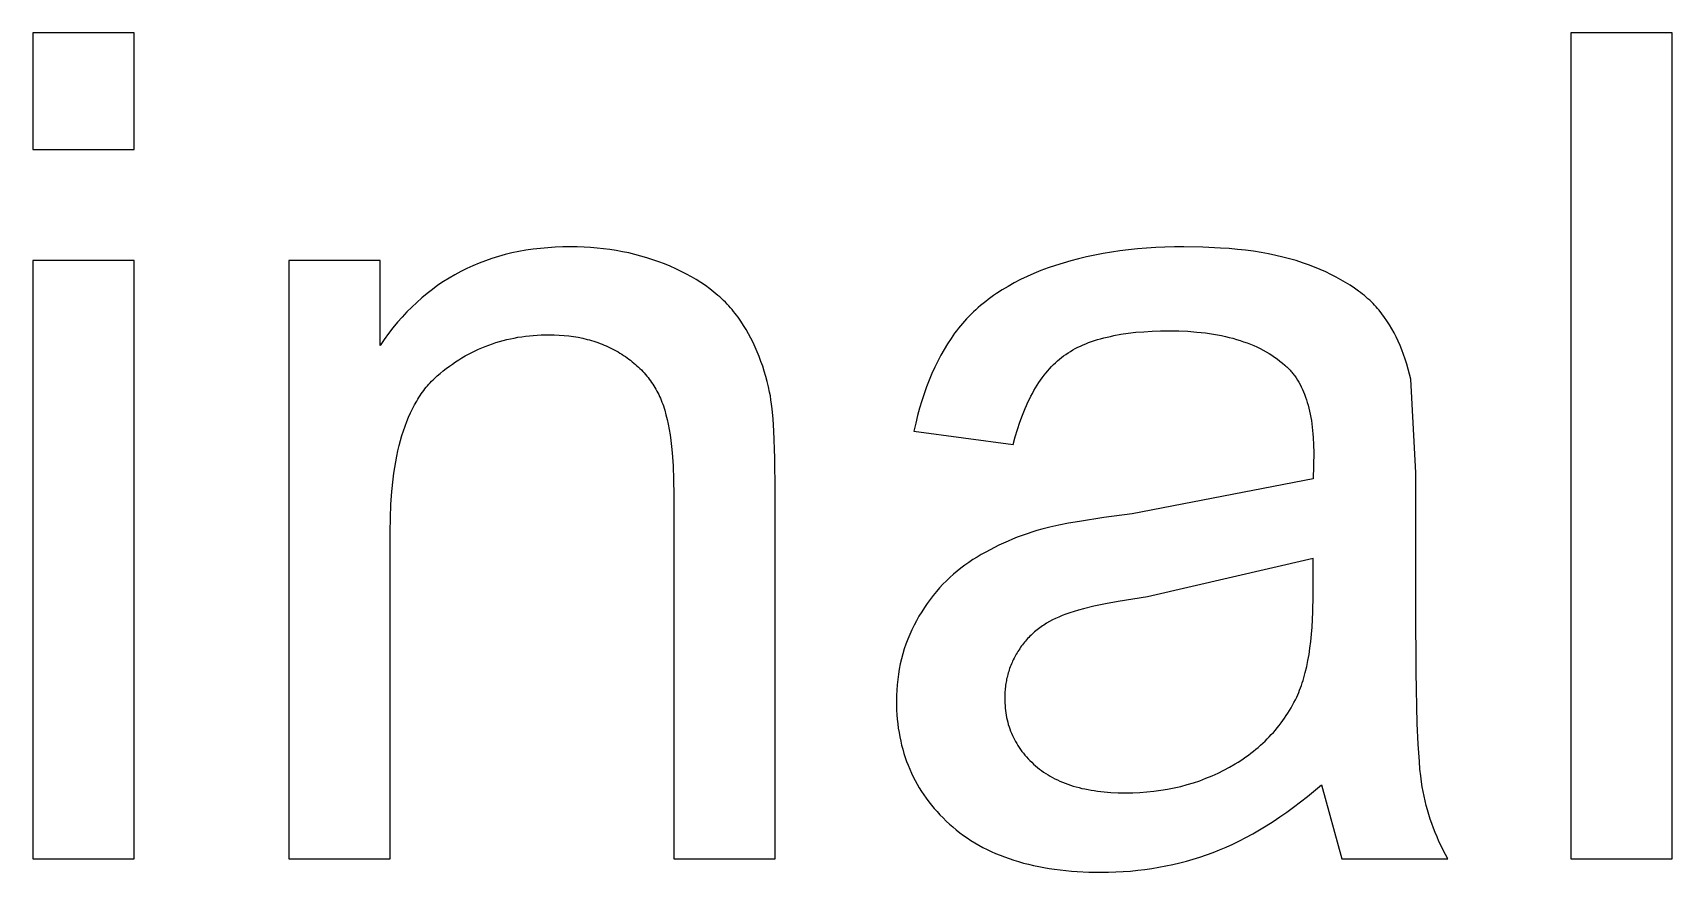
# Model space of a CAD drawing. Extents: x -87 to 75, y -128 to -16.
# Drawn here: x -66.64 to -50.78, y -126.13 to -118.01 of the extents above; entities that cross this region are included whole.
import ezdxf

# ---------------------------------------------------------------- set-up
doc = ezdxf.new("R2010")
doc.units = 0
doc.layers.add('MOSFET', color=7, linetype='CONTINUOUS')

msp = doc.modelspace()

# ---------------------------------------------------------------- linework, layer by layer
at = {"layer": 'MOSFET'}
for p, q in [((-65.654, -118.005), (-66.635, -118.005)), ((-66.635, -118.005), (-66.635, -119.134)), ((-65.654, -119.134), (-65.654, -118.005)), ((-50.777, -118.005), (-51.759, -118.005)), ((-51.759, -118.005), (-51.759, -126)), ((-50.777, -126), (-50.777, -118.005)), ((-66.635, -119.134), (-65.654, -119.134)), ((-62.194, -120.19), (-62.257, -120.212)), ((-62.131, -120.171), (-62.194, -120.19)), ((-62.066, -120.153), (-62.131, -120.171)), ((-62, -120.137), (-62.066, -120.153)), ((-61.933, -120.123), (-62, -120.137)), ((-61.865, -120.111), (-61.933, -120.123)), ((-61.796, -120.101), (-61.865, -120.111)), ((-61.725, -120.093), (-61.796, -120.101)), ((-61.654, -120.086), (-61.725, -120.093)), ((-61.581, -120.081), (-61.654, -120.086)), ((-61.508, -120.079), (-61.581, -120.081)), ((-61.433, -120.078), (-61.508, -120.079)), ((-61.368, -120.078), (-61.433, -120.078)), ((-61.303, -120.081), (-61.368, -120.078)), ((-61.24, -120.084), (-61.303, -120.081)), ((-61.176, -120.089), (-61.24, -120.084)), ((-61.114, -120.096), (-61.176, -120.089)), ((-61.052, -120.104), (-61.114, -120.096)), ((-60.991, -120.114), (-61.052, -120.104)), ((-60.93, -120.125), (-60.991, -120.114)), ((-60.871, -120.137), (-60.93, -120.125)), ((-60.811, -120.151), (-60.871, -120.137)), ((-60.753, -120.167), (-60.811, -120.151)), ((-60.695, -120.184), (-60.753, -120.167)), ((-60.638, -120.202), (-60.695, -120.184)), ((-60.581, -120.222), (-60.638, -120.202)), ((-56.519, -120.193), (-56.595, -120.213)), ((-56.442, -120.174), (-56.519, -120.193)), ((-56.363, -120.158), (-56.442, -120.174)), ((-56.283, -120.142), (-56.363, -120.158)), ((-56.202, -120.129), (-56.283, -120.142)), ((-56.119, -120.117), (-56.202, -120.129)), ((-56.035, -120.106), (-56.119, -120.117)), ((-55.949, -120.098), (-56.035, -120.106)), ((-55.862, -120.09), (-55.949, -120.098)), ((-55.773, -120.085), (-55.862, -120.09)), ((-55.684, -120.081), (-55.773, -120.085)), ((-55.592, -120.079), (-55.684, -120.081)), ((-55.5, -120.078), (-55.592, -120.079)), ((-55.319, -120.08), (-55.5, -120.078)), ((-55.146, -120.089), (-55.319, -120.08)), ((-55.063, -120.095), (-55.146, -120.089)), ((-54.983, -120.102), (-55.063, -120.095)), ((-54.904, -120.111), (-54.983, -120.102)), ((-54.828, -120.121), (-54.904, -120.111)), ((-54.753, -120.133), (-54.828, -120.121)), ((-54.681, -120.146), (-54.753, -120.133)), ((-54.611, -120.16), (-54.681, -120.146)), ((-54.544, -120.176), (-54.611, -120.16)), ((-54.478, -120.193), (-54.544, -120.176)), ((-54.415, -120.211), (-54.478, -120.193)), ((-65.654, -120.209), (-66.635, -120.209)), ((-66.635, -120.209), (-66.635, -126)), ((-65.654, -126), (-65.654, -120.209)), ((-63.276, -120.209), (-64.16, -120.209)), ((-64.16, -120.209), (-64.16, -126)), ((-63.276, -121.032), (-63.276, -120.209)), ((-62.553, -120.347), (-62.609, -120.38)), ((-62.496, -120.316), (-62.553, -120.347)), ((-62.438, -120.287), (-62.496, -120.316)), ((-62.379, -120.26), (-62.438, -120.287)), ((-62.318, -120.235), (-62.379, -120.26)), ((-62.257, -120.212), (-62.318, -120.235)), ((-60.526, -120.243), (-60.581, -120.222)), ((-60.47, -120.266), (-60.526, -120.243)), ((-60.416, -120.29), (-60.47, -120.266)), ((-60.364, -120.315), (-60.416, -120.29)), ((-60.313, -120.341), (-60.364, -120.315)), ((-60.265, -120.367), (-60.313, -120.341)), ((-56.952, -120.336), (-57.017, -120.365)), ((-56.884, -120.308), (-56.952, -120.336)), ((-56.814, -120.282), (-56.884, -120.308)), ((-56.742, -120.257), (-56.814, -120.282)), ((-56.669, -120.234), (-56.742, -120.257)), ((-56.595, -120.213), (-56.669, -120.234)), ((-54.354, -120.231), (-54.415, -120.211)), ((-54.294, -120.252), (-54.354, -120.231)), ((-54.237, -120.274), (-54.294, -120.252)), ((-54.182, -120.297), (-54.237, -120.274)), ((-54.129, -120.321), (-54.182, -120.297)), ((-54.078, -120.345), (-54.129, -120.321)), ((-54.029, -120.37), (-54.078, -120.345)), ((-62.77, -120.489), (-62.822, -120.529)), ((-62.718, -120.45), (-62.77, -120.489)), ((-62.664, -120.414), (-62.718, -120.45)), ((-62.609, -120.38), (-62.664, -120.414)), ((-60.218, -120.395), (-60.265, -120.367)), ((-60.172, -120.423), (-60.218, -120.395)), ((-60.129, -120.453), (-60.172, -120.423)), ((-60.087, -120.483), (-60.129, -120.453)), ((-60.066, -120.499), (-60.087, -120.483)), ((-60.046, -120.515), (-60.066, -120.499)), ((-60.027, -120.531), (-60.046, -120.515)), ((-57.259, -120.495), (-57.314, -120.53)), ((-57.202, -120.46), (-57.259, -120.495)), ((-57.142, -120.427), (-57.202, -120.46)), ((-57.081, -120.395), (-57.142, -120.427)), ((-57.017, -120.365), (-57.081, -120.395)), ((-53.981, -120.396), (-54.029, -120.37)), ((-53.936, -120.422), (-53.981, -120.396)), ((-53.892, -120.449), (-53.936, -120.422)), ((-53.851, -120.477), (-53.892, -120.449)), ((-53.811, -120.505), (-53.851, -120.477)), ((-53.792, -120.52), (-53.811, -120.505)), ((-53.773, -120.535), (-53.792, -120.52)), ((-62.97, -120.66), (-63.017, -120.708)), ((-62.922, -120.615), (-62.97, -120.66)), ((-62.872, -120.571), (-62.922, -120.615)), ((-62.822, -120.529), (-62.872, -120.571)), ((-60.008, -120.547), (-60.027, -120.531)), ((-59.989, -120.563), (-60.008, -120.547)), ((-59.971, -120.58), (-59.989, -120.563)), ((-59.953, -120.597), (-59.971, -120.58)), ((-59.936, -120.614), (-59.953, -120.597)), ((-59.919, -120.631), (-59.936, -120.614)), ((-59.903, -120.649), (-59.919, -120.631)), ((-59.887, -120.667), (-59.903, -120.649)), ((-59.871, -120.685), (-59.887, -120.667)), ((-57.491, -120.666), (-57.514, -120.687)), ((-57.467, -120.646), (-57.491, -120.666)), ((-57.443, -120.626), (-57.467, -120.646)), ((-57.418, -120.606), (-57.443, -120.626)), ((-57.393, -120.587), (-57.418, -120.606)), ((-57.367, -120.567), (-57.393, -120.587)), ((-57.341, -120.549), (-57.367, -120.567)), ((-57.314, -120.53), (-57.341, -120.549)), ((-53.755, -120.55), (-53.773, -120.535)), ((-53.737, -120.565), (-53.755, -120.55)), ((-53.72, -120.58), (-53.737, -120.565)), ((-53.703, -120.595), (-53.72, -120.58)), ((-53.687, -120.611), (-53.703, -120.595)), ((-53.671, -120.626), (-53.687, -120.611)), ((-53.656, -120.642), (-53.671, -120.626)), ((-53.641, -120.658), (-53.656, -120.642)), ((-53.627, -120.675), (-53.641, -120.658)), ((-53.613, -120.691), (-53.627, -120.675)), ((-63.108, -120.808), (-63.151, -120.861)), ((-63.063, -120.757), (-63.108, -120.808)), ((-63.017, -120.708), (-63.063, -120.757)), ((-59.856, -120.703), (-59.871, -120.685)), ((-59.841, -120.722), (-59.856, -120.703)), ((-59.827, -120.74), (-59.841, -120.722)), ((-59.813, -120.759), (-59.827, -120.74)), ((-59.786, -120.798), (-59.813, -120.759)), ((-59.761, -120.838), (-59.786, -120.798)), ((-59.736, -120.878), (-59.761, -120.838)), ((-57.642, -120.819), (-57.662, -120.842)), ((-57.622, -120.796), (-57.642, -120.819)), ((-57.602, -120.774), (-57.622, -120.796)), ((-57.581, -120.752), (-57.602, -120.774)), ((-57.559, -120.73), (-57.581, -120.752)), ((-57.537, -120.708), (-57.559, -120.73)), ((-57.514, -120.687), (-57.537, -120.708)), ((-53.586, -120.725), (-53.613, -120.691)), ((-53.56, -120.76), (-53.586, -120.725)), ((-53.536, -120.795), (-53.56, -120.76)), ((-53.512, -120.832), (-53.536, -120.795)), ((-53.489, -120.87), (-53.512, -120.832)), ((-63.236, -120.973), (-63.276, -121.032)), ((-63.194, -120.916), (-63.236, -120.973)), ((-63.151, -120.861), (-63.194, -120.916)), ((-62.156, -121.005), (-62.121, -120.994)), ((-62.121, -120.994), (-62.086, -120.984)), ((-62.086, -120.984), (-62.051, -120.975)), ((-62.051, -120.975), (-62.015, -120.967)), ((-62.015, -120.967), (-61.979, -120.96)), ((-61.979, -120.96), (-61.943, -120.953)), ((-61.943, -120.953), (-61.906, -120.947)), ((-61.906, -120.947), (-61.869, -120.942)), ((-61.869, -120.942), (-61.832, -120.938)), ((-61.832, -120.938), (-61.794, -120.935)), ((-61.794, -120.935), (-61.756, -120.932)), ((-61.756, -120.932), (-61.718, -120.93)), ((-61.718, -120.93), (-61.679, -120.929)), ((-61.679, -120.929), (-61.64, -120.928)), ((-61.64, -120.928), (-61.591, -120.929)), ((-61.591, -120.929), (-61.543, -120.931)), ((-61.543, -120.931), (-61.496, -120.935)), ((-61.496, -120.935), (-61.45, -120.94)), ((-61.45, -120.94), (-61.405, -120.946)), ((-61.405, -120.946), (-61.36, -120.953)), ((-61.36, -120.953), (-61.316, -120.962)), ((-61.316, -120.962), (-61.273, -120.973)), ((-61.273, -120.973), (-61.251, -120.978)), ((-61.251, -120.978), (-61.23, -120.985)), ((-61.23, -120.985), (-61.209, -120.991)), ((-61.209, -120.991), (-61.189, -120.998)), ((-61.189, -120.998), (-61.168, -121.005)), ((-59.712, -120.919), (-59.736, -120.878)), ((-59.69, -120.961), (-59.712, -120.919)), ((-59.668, -121.005), (-59.69, -120.961)), ((-57.753, -120.964), (-57.788, -121.016)), ((-57.736, -120.939), (-57.753, -120.964)), ((-57.718, -120.914), (-57.736, -120.939)), ((-57.7, -120.89), (-57.718, -120.914)), ((-57.681, -120.866), (-57.7, -120.89)), ((-57.662, -120.842), (-57.681, -120.866)), ((-56.422, -121.005), (-56.394, -120.995)), ((-56.394, -120.995), (-56.365, -120.985)), ((-56.365, -120.985), (-56.336, -120.976)), ((-56.336, -120.976), (-56.306, -120.967)), ((-56.306, -120.967), (-56.275, -120.959)), ((-56.275, -120.959), (-56.243, -120.951)), ((-56.243, -120.951), (-56.211, -120.944)), ((-56.211, -120.944), (-56.178, -120.937)), ((-56.178, -120.937), (-56.11, -120.924)), ((-56.11, -120.924), (-56.039, -120.914)), ((-56.039, -120.914), (-55.965, -120.905)), ((-55.965, -120.905), (-55.888, -120.899)), ((-55.888, -120.899), (-55.809, -120.894)), ((-55.809, -120.894), (-55.727, -120.891)), ((-55.727, -120.891), (-55.641, -120.89)), ((-55.641, -120.89), (-55.55, -120.892)), ((-55.55, -120.892), (-55.462, -120.895)), ((-55.462, -120.895), (-55.376, -120.902)), ((-55.376, -120.902), (-55.293, -120.911)), ((-55.293, -120.911), (-55.253, -120.917)), ((-55.253, -120.917), (-55.214, -120.923)), ((-55.214, -120.923), (-55.175, -120.93)), ((-55.175, -120.93), (-55.137, -120.937)), ((-55.137, -120.937), (-55.099, -120.945)), ((-55.099, -120.945), (-55.062, -120.954)), ((-55.062, -120.954), (-55.026, -120.963)), ((-55.026, -120.963), (-54.991, -120.973)), ((-54.991, -120.973), (-54.957, -120.984)), ((-54.957, -120.984), (-54.923, -120.996)), ((-54.923, -120.996), (-54.89, -121.008)), ((-53.468, -120.909), (-53.489, -120.87)), ((-53.447, -120.949), (-53.468, -120.909)), ((-53.427, -120.99), (-53.447, -120.949)), ((-53.409, -121.033), (-53.427, -120.99)), ((-62.515, -121.171), (-62.484, -121.152)), ((-62.484, -121.152), (-62.453, -121.134)), ((-62.453, -121.134), (-62.421, -121.117)), ((-62.421, -121.117), (-62.389, -121.1)), ((-62.389, -121.1), (-62.357, -121.084)), ((-62.357, -121.084), (-62.324, -121.069)), ((-62.324, -121.069), (-62.291, -121.054)), ((-62.291, -121.054), (-62.258, -121.041)), ((-62.258, -121.041), (-62.224, -121.028)), ((-62.224, -121.028), (-62.19, -121.016)), ((-62.19, -121.016), (-62.156, -121.005)), ((-61.168, -121.005), (-61.148, -121.012)), ((-61.148, -121.012), (-61.128, -121.02)), ((-61.128, -121.02), (-61.108, -121.028)), ((-61.108, -121.028), (-61.088, -121.037)), ((-61.088, -121.037), (-61.069, -121.045)), ((-61.069, -121.045), (-61.049, -121.055)), ((-61.049, -121.055), (-61.03, -121.064)), ((-61.03, -121.064), (-61.011, -121.074)), ((-61.011, -121.074), (-60.993, -121.084)), ((-60.993, -121.084), (-60.974, -121.095)), ((-60.974, -121.095), (-60.956, -121.106)), ((-60.956, -121.106), (-60.938, -121.117)), ((-60.938, -121.117), (-60.92, -121.128)), ((-60.92, -121.128), (-60.903, -121.14)), ((-60.903, -121.14), (-60.886, -121.152)), ((-60.886, -121.152), (-60.869, -121.164)), ((-59.647, -121.049), (-59.668, -121.005)), ((-59.628, -121.093), (-59.647, -121.049)), ((-59.609, -121.139), (-59.628, -121.093)), ((-59.592, -121.186), (-59.609, -121.139)), ((-57.852, -121.126), (-57.882, -121.183)), ((-57.82, -121.07), (-57.852, -121.126)), ((-57.788, -121.016), (-57.82, -121.07)), ((-56.705, -121.165), (-56.684, -121.148)), ((-56.684, -121.148), (-56.664, -121.133)), ((-56.664, -121.133), (-56.643, -121.118)), ((-56.643, -121.118), (-56.621, -121.104)), ((-56.621, -121.104), (-56.599, -121.09)), ((-56.599, -121.09), (-56.576, -121.076)), ((-56.576, -121.076), (-56.552, -121.063)), ((-56.552, -121.063), (-56.527, -121.05)), ((-56.527, -121.05), (-56.502, -121.038)), ((-56.502, -121.038), (-56.476, -121.027)), ((-56.476, -121.027), (-56.45, -121.016)), ((-56.45, -121.016), (-56.422, -121.005)), ((-54.89, -121.008), (-54.857, -121.02)), ((-54.857, -121.02), (-54.825, -121.034)), ((-54.825, -121.034), (-54.794, -121.047)), ((-54.794, -121.047), (-54.764, -121.062)), ((-54.764, -121.062), (-54.734, -121.077)), ((-54.734, -121.077), (-54.706, -121.093)), ((-54.706, -121.093), (-54.677, -121.11)), ((-54.677, -121.11), (-54.65, -121.127)), ((-54.65, -121.127), (-54.623, -121.145)), ((-54.623, -121.145), (-54.597, -121.163)), ((-53.391, -121.076), (-53.409, -121.033)), ((-53.375, -121.121), (-53.391, -121.076)), ((-53.359, -121.166), (-53.375, -121.121)), ((-62.723, -121.327), (-62.694, -121.302)), ((-62.694, -121.302), (-62.665, -121.278)), ((-62.665, -121.278), (-62.636, -121.255)), ((-62.636, -121.255), (-62.606, -121.233)), ((-62.606, -121.233), (-62.576, -121.212)), ((-62.576, -121.212), (-62.546, -121.191)), ((-62.546, -121.191), (-62.515, -121.171)), ((-60.869, -121.164), (-60.853, -121.176)), ((-60.853, -121.176), (-60.837, -121.189)), ((-60.837, -121.189), (-60.821, -121.202)), ((-60.821, -121.202), (-60.806, -121.215)), ((-60.806, -121.215), (-60.791, -121.228)), ((-60.791, -121.228), (-60.776, -121.242)), ((-60.776, -121.242), (-60.762, -121.255)), ((-60.762, -121.255), (-60.748, -121.269)), ((-60.748, -121.269), (-60.734, -121.284)), ((-60.734, -121.284), (-60.721, -121.298)), ((-60.721, -121.298), (-60.708, -121.313)), ((-60.708, -121.313), (-60.696, -121.328)), ((-59.575, -121.233), (-59.592, -121.186)), ((-59.56, -121.282), (-59.575, -121.233)), ((-59.545, -121.331), (-59.56, -121.282)), ((-57.939, -121.304), (-57.965, -121.367)), ((-57.911, -121.243), (-57.939, -121.304)), ((-57.882, -121.183), (-57.911, -121.243)), ((-56.853, -121.321), (-56.836, -121.299)), ((-56.836, -121.299), (-56.818, -121.278)), ((-56.818, -121.278), (-56.8, -121.257)), ((-56.8, -121.257), (-56.782, -121.237)), ((-56.782, -121.237), (-56.763, -121.218)), ((-56.763, -121.218), (-56.744, -121.199)), ((-56.744, -121.199), (-56.724, -121.182)), ((-56.724, -121.182), (-56.705, -121.165)), ((-54.597, -121.163), (-54.572, -121.183)), ((-54.572, -121.183), (-54.547, -121.202)), ((-54.547, -121.202), (-54.524, -121.223)), ((-54.524, -121.223), (-54.515, -121.231)), ((-54.515, -121.231), (-54.506, -121.239)), ((-54.506, -121.239), (-54.498, -121.247)), ((-54.498, -121.247), (-54.49, -121.255)), ((-54.49, -121.255), (-54.482, -121.263)), ((-54.482, -121.263), (-54.474, -121.272)), ((-54.474, -121.272), (-54.466, -121.281)), ((-54.466, -121.281), (-54.458, -121.29)), ((-54.458, -121.29), (-54.451, -121.299)), ((-54.451, -121.299), (-54.443, -121.308)), ((-54.443, -121.308), (-54.436, -121.318)), ((-53.345, -121.213), (-53.359, -121.166)), ((-53.331, -121.261), (-53.345, -121.213)), ((-53.319, -121.309), (-53.331, -121.261)), ((-53.307, -121.359), (-53.319, -121.309)), ((-62.866, -121.484), (-62.854, -121.468)), ((-62.854, -121.468), (-62.842, -121.453)), ((-62.842, -121.453), (-62.829, -121.437)), ((-62.829, -121.437), (-62.817, -121.422)), ((-62.817, -121.422), (-62.804, -121.407)), ((-62.804, -121.407), (-62.791, -121.393)), ((-62.791, -121.393), (-62.778, -121.379)), ((-62.778, -121.379), (-62.764, -121.365)), ((-62.764, -121.365), (-62.751, -121.352)), ((-62.751, -121.352), (-62.737, -121.339)), ((-62.737, -121.339), (-62.723, -121.327)), ((-60.696, -121.328), (-60.684, -121.343)), ((-60.684, -121.343), (-60.672, -121.358)), ((-60.672, -121.358), (-60.66, -121.374)), ((-60.66, -121.374), (-60.649, -121.39)), ((-60.649, -121.39), (-60.638, -121.406)), ((-60.638, -121.406), (-60.628, -121.422)), ((-60.628, -121.422), (-60.618, -121.439)), ((-60.618, -121.439), (-60.608, -121.456)), ((-60.608, -121.456), (-60.599, -121.473)), ((-60.599, -121.473), (-60.59, -121.49)), ((-59.532, -121.381), (-59.545, -121.331)), ((-59.519, -121.433), (-59.532, -121.381)), ((-59.508, -121.485), (-59.519, -121.433)), ((-57.99, -121.432), (-58.013, -121.499)), ((-57.965, -121.367), (-57.99, -121.432)), ((-56.966, -121.496), (-56.951, -121.469)), ((-56.951, -121.469), (-56.936, -121.443)), ((-56.936, -121.443), (-56.92, -121.417)), ((-56.92, -121.417), (-56.904, -121.392)), ((-56.904, -121.392), (-56.887, -121.367)), ((-56.887, -121.367), (-56.87, -121.344)), ((-56.87, -121.344), (-56.853, -121.321)), ((-54.436, -121.318), (-54.429, -121.327)), ((-54.429, -121.327), (-54.415, -121.347)), ((-54.415, -121.347), (-54.402, -121.368)), ((-54.402, -121.368), (-54.389, -121.389)), ((-54.389, -121.389), (-54.377, -121.411)), ((-54.377, -121.411), (-54.365, -121.434)), ((-54.365, -121.434), (-54.354, -121.457)), ((-54.354, -121.457), (-54.343, -121.481)), ((-53.258, -122.264), (-53.307, -121.359)), ((-62.963, -121.645), (-62.943, -121.607)), ((-62.943, -121.607), (-62.922, -121.57)), ((-62.922, -121.57), (-62.911, -121.552)), ((-62.911, -121.552), (-62.9, -121.535)), ((-62.9, -121.535), (-62.889, -121.518)), ((-62.889, -121.518), (-62.877, -121.501)), ((-62.877, -121.501), (-62.866, -121.484)), ((-60.59, -121.49), (-60.581, -121.508)), ((-60.581, -121.508), (-60.572, -121.525)), ((-60.572, -121.525), (-60.564, -121.543)), ((-60.564, -121.543), (-60.557, -121.562)), ((-60.557, -121.562), (-60.549, -121.58)), ((-60.549, -121.58), (-60.542, -121.599)), ((-60.542, -121.599), (-60.536, -121.618)), ((-60.536, -121.618), (-60.529, -121.638)), ((-59.501, -121.52), (-59.508, -121.485)), ((-59.495, -121.559), (-59.501, -121.52)), ((-59.489, -121.601), (-59.495, -121.559)), ((-59.484, -121.647), (-59.489, -121.601)), ((-58.036, -121.568), (-58.057, -121.638)), ((-58.013, -121.499), (-58.036, -121.568)), ((-57.036, -121.643), (-57.023, -121.612)), ((-57.023, -121.612), (-57.009, -121.582)), ((-57.009, -121.582), (-56.995, -121.553)), ((-56.995, -121.553), (-56.981, -121.524)), ((-56.981, -121.524), (-56.966, -121.496)), ((-54.343, -121.481), (-54.333, -121.505)), ((-54.333, -121.505), (-54.324, -121.531)), ((-54.324, -121.531), (-54.315, -121.557)), ((-54.315, -121.557), (-54.307, -121.584)), ((-54.307, -121.584), (-54.299, -121.611)), ((-54.299, -121.611), (-54.291, -121.639)), ((-63.034, -121.812), (-63.017, -121.768)), ((-63.017, -121.768), (-63, -121.726)), ((-63, -121.726), (-62.982, -121.685)), ((-62.982, -121.685), (-62.963, -121.645)), ((-60.529, -121.638), (-60.523, -121.659)), ((-60.523, -121.659), (-60.511, -121.702)), ((-60.511, -121.702), (-60.499, -121.748)), ((-60.499, -121.748), (-60.489, -121.795)), ((-59.475, -121.747), (-59.484, -121.647)), ((-59.467, -121.86), (-59.475, -121.747)), ((-58.095, -121.785), (-58.112, -121.861)), ((-58.076, -121.711), (-58.095, -121.785)), ((-58.057, -121.638), (-58.076, -121.711)), ((-57.11, -121.844), (-57.087, -121.774)), ((-57.087, -121.774), (-57.062, -121.707)), ((-57.062, -121.707), (-57.036, -121.643)), ((-54.291, -121.639), (-54.285, -121.668)), ((-54.285, -121.668), (-54.278, -121.698)), ((-54.278, -121.698), (-54.273, -121.728)), ((-54.273, -121.728), (-54.267, -121.759)), ((-54.267, -121.759), (-54.263, -121.79)), ((-54.263, -121.79), (-54.259, -121.823)), ((-63.078, -121.951), (-63.064, -121.903)), ((-63.064, -121.903), (-63.049, -121.857)), ((-63.049, -121.857), (-63.034, -121.812)), ((-60.489, -121.795), (-60.48, -121.846)), ((-60.48, -121.846), (-60.471, -121.898)), ((-60.471, -121.898), (-60.464, -121.953)), ((-59.457, -122.124), (-59.467, -121.86)), ((-58.112, -121.861), (-57.152, -121.992)), ((-57.152, -121.992), (-57.132, -121.916)), ((-57.132, -121.916), (-57.11, -121.844)), ((-54.259, -121.823), (-54.255, -121.856)), ((-54.255, -121.856), (-54.252, -121.889)), ((-54.252, -121.889), (-54.25, -121.924)), ((-54.25, -121.924), (-54.246, -121.995)), ((-63.124, -122.157), (-63.114, -122.103)), ((-63.114, -122.103), (-63.103, -122.051)), ((-63.103, -122.051), (-63.091, -122)), ((-63.091, -122), (-63.078, -121.951)), ((-60.464, -121.953), (-60.457, -122.01)), ((-60.457, -122.01), (-60.451, -122.07)), ((-60.451, -122.07), (-60.442, -122.196)), ((-54.245, -122.068), (-54.251, -122.324)), ((-54.246, -121.995), (-54.245, -122.068)), ((-63.142, -122.268), (-63.133, -122.212)), ((-63.133, -122.212), (-63.124, -122.157)), ((-60.442, -122.196), (-60.437, -122.332)), ((-59.453, -122.439), (-59.457, -122.124)), ((-53.258, -123.573), (-53.258, -122.264)), ((-63.162, -122.445), (-63.149, -122.325)), ((-63.149, -122.325), (-63.142, -122.268)), ((-60.437, -122.332), (-60.435, -122.477)), ((-54.251, -122.324), (-56.001, -122.663)), ((-63.176, -122.701), (-63.171, -122.57)), ((-63.171, -122.57), (-63.162, -122.445)), ((-60.435, -122.477), (-60.435, -126)), ((-59.453, -126), (-59.453, -122.439)), ((-63.178, -122.837), (-63.176, -122.701)), ((-56.511, -122.735), (-56.616, -122.753)), ((-56.275, -122.698), (-56.511, -122.735)), ((-56.001, -122.663), (-56.275, -122.698)), ((-63.178, -126), (-63.178, -122.837)), ((-57.112, -122.888), (-57.157, -122.906)), ((-57.065, -122.871), (-57.112, -122.888)), ((-57.018, -122.854), (-57.065, -122.871)), ((-56.971, -122.839), (-57.018, -122.854)), ((-56.923, -122.824), (-56.971, -122.839)), ((-56.874, -122.81), (-56.923, -122.824)), ((-56.797, -122.791), (-56.874, -122.81)), ((-56.711, -122.772), (-56.797, -122.791)), ((-56.616, -122.753), (-56.711, -122.772)), ((-57.46, -123.055), (-57.5, -123.08)), ((-57.418, -123.032), (-57.46, -123.055)), ((-57.376, -123.009), (-57.418, -123.032)), ((-57.334, -122.987), (-57.376, -123.009)), ((-57.291, -122.965), (-57.334, -122.987)), ((-57.247, -122.945), (-57.291, -122.965)), ((-57.202, -122.925), (-57.247, -122.945)), ((-57.157, -122.906), (-57.202, -122.925)), ((-57.693, -123.216), (-57.729, -123.247)), ((-57.657, -123.187), (-57.693, -123.216)), ((-57.619, -123.159), (-57.657, -123.187)), ((-57.58, -123.132), (-57.619, -123.159)), ((-57.541, -123.105), (-57.58, -123.132)), ((-57.5, -123.08), (-57.541, -123.105)), ((-54.251, -123.093), (-55.854, -123.464)), ((-54.251, -123.453), (-54.251, -123.093)), ((-57.832, -123.344), (-57.864, -123.379)), ((-57.798, -123.311), (-57.832, -123.344)), ((-57.764, -123.278), (-57.798, -123.311)), ((-57.729, -123.247), (-57.764, -123.278)), ((-57.983, -123.529), (-58.01, -123.569)), ((-57.955, -123.49), (-57.983, -123.529)), ((-57.925, -123.452), (-57.955, -123.49)), ((-57.895, -123.415), (-57.925, -123.452)), ((-57.864, -123.379), (-57.895, -123.415)), ((-56.258, -123.533), (-56.371, -123.557)), ((-56.135, -123.509), (-56.258, -123.533)), ((-55.854, -123.464), (-56.135, -123.509)), ((-54.253, -123.611), (-54.251, -123.453)), ((-58.063, -123.653), (-58.087, -123.696)), ((-58.037, -123.61), (-58.063, -123.653)), ((-58.01, -123.569), (-58.037, -123.61)), ((-56.771, -123.689), (-56.8, -123.705)), ((-56.741, -123.675), (-56.771, -123.689)), ((-56.71, -123.661), (-56.741, -123.675)), ((-56.678, -123.647), (-56.71, -123.661)), ((-56.642, -123.634), (-56.678, -123.647)), ((-56.604, -123.62), (-56.642, -123.634)), ((-56.563, -123.607), (-56.604, -123.62)), ((-56.519, -123.594), (-56.563, -123.607)), ((-56.472, -123.582), (-56.519, -123.594)), ((-56.371, -123.557), (-56.472, -123.582)), ((-54.261, -123.758), (-54.256, -123.686)), ((-54.256, -123.686), (-54.253, -123.611)), ((-53.254, -124.195), (-53.258, -123.573)), ((-58.153, -123.83), (-58.172, -123.876)), ((-58.133, -123.785), (-58.153, -123.83)), ((-58.111, -123.74), (-58.133, -123.785)), ((-58.087, -123.696), (-58.111, -123.74)), ((-56.99, -123.847), (-57.001, -123.858)), ((-56.979, -123.836), (-56.99, -123.847)), ((-56.968, -123.826), (-56.979, -123.836)), ((-56.956, -123.815), (-56.968, -123.826)), ((-56.945, -123.805), (-56.956, -123.815)), ((-56.933, -123.795), (-56.945, -123.805)), ((-56.92, -123.785), (-56.933, -123.795)), ((-56.908, -123.775), (-56.92, -123.785)), ((-56.895, -123.766), (-56.908, -123.775)), ((-56.882, -123.757), (-56.895, -123.766)), ((-56.869, -123.747), (-56.882, -123.757)), ((-56.856, -123.739), (-56.869, -123.747)), ((-56.842, -123.73), (-56.856, -123.739)), ((-56.829, -123.721), (-56.842, -123.73)), ((-56.8, -123.705), (-56.829, -123.721)), ((-54.273, -123.896), (-54.266, -123.828)), ((-54.266, -123.828), (-54.261, -123.758)), ((-58.205, -123.97), (-58.22, -124.018)), ((-58.189, -123.923), (-58.205, -123.97)), ((-58.172, -123.876), (-58.189, -123.923)), ((-57.114, -124.006), (-57.122, -124.019)), ((-57.106, -123.993), (-57.114, -124.006)), ((-57.097, -123.98), (-57.106, -123.993)), ((-57.089, -123.967), (-57.097, -123.98)), ((-57.08, -123.954), (-57.089, -123.967)), ((-57.071, -123.941), (-57.08, -123.954)), ((-57.062, -123.929), (-57.071, -123.941)), ((-57.052, -123.916), (-57.062, -123.929)), ((-57.042, -123.904), (-57.052, -123.916)), ((-57.032, -123.893), (-57.042, -123.904)), ((-57.022, -123.881), (-57.032, -123.893)), ((-57.012, -123.869), (-57.022, -123.881)), ((-57.001, -123.858), (-57.012, -123.869)), ((-54.29, -124.023), (-54.281, -123.961)), ((-54.281, -123.961), (-54.273, -123.896)), ((-58.254, -124.164), (-58.262, -124.214)), ((-58.244, -124.115), (-58.254, -124.164)), ((-58.232, -124.066), (-58.244, -124.115)), ((-58.22, -124.018), (-58.232, -124.066)), ((-57.186, -124.158), (-57.191, -124.172)), ((-57.181, -124.144), (-57.186, -124.158)), ((-57.175, -124.129), (-57.181, -124.144)), ((-57.169, -124.115), (-57.175, -124.129)), ((-57.163, -124.101), (-57.169, -124.115)), ((-57.157, -124.087), (-57.163, -124.101)), ((-57.151, -124.074), (-57.157, -124.087)), ((-57.144, -124.06), (-57.151, -124.074)), ((-57.137, -124.046), (-57.144, -124.06)), ((-57.129, -124.033), (-57.137, -124.046)), ((-57.122, -124.019), (-57.129, -124.033)), ((-54.326, -124.196), (-54.313, -124.141)), ((-54.313, -124.141), (-54.301, -124.083)), ((-54.301, -124.083), (-54.29, -124.023)), ((-58.274, -124.316), (-58.278, -124.368)), ((-58.269, -124.265), (-58.274, -124.316)), ((-58.262, -124.214), (-58.269, -124.265)), ((-57.225, -124.321), (-57.227, -124.336)), ((-57.223, -124.305), (-57.225, -124.321)), ((-57.22, -124.29), (-57.223, -124.305)), ((-57.218, -124.275), (-57.22, -124.29)), ((-57.215, -124.26), (-57.218, -124.275)), ((-57.211, -124.245), (-57.215, -124.26)), ((-57.208, -124.23), (-57.211, -124.245)), ((-57.204, -124.216), (-57.208, -124.23)), ((-57.2, -124.201), (-57.204, -124.216)), ((-57.195, -124.187), (-57.2, -124.201)), ((-57.191, -124.172), (-57.195, -124.187)), ((-54.372, -124.347), (-54.363, -124.323)), ((-54.363, -124.323), (-54.355, -124.299)), ((-54.355, -124.299), (-54.347, -124.274)), ((-54.347, -124.274), (-54.34, -124.249)), ((-54.34, -124.249), (-54.326, -124.196)), ((-53.243, -124.691), (-53.254, -124.195)), ((-58.28, -124.42), (-58.281, -124.473)), ((-58.281, -124.473), (-58.28, -124.518)), ((-58.278, -124.368), (-58.28, -124.42)), ((-57.233, -124.414), (-57.234, -124.446)), ((-57.234, -124.446), (-57.234, -124.47)), ((-57.234, -124.47), (-57.233, -124.494)), ((-57.232, -124.382), (-57.233, -124.414)), ((-57.23, -124.367), (-57.232, -124.382)), ((-57.229, -124.351), (-57.23, -124.367)), ((-57.227, -124.336), (-57.229, -124.351)), ((-54.436, -124.488), (-54.422, -124.462)), ((-54.422, -124.462), (-54.409, -124.435)), ((-54.409, -124.435), (-54.399, -124.414)), ((-54.399, -124.414), (-54.39, -124.392)), ((-54.39, -124.392), (-54.381, -124.37)), ((-54.381, -124.37), (-54.372, -124.347)), ((-58.28, -124.518), (-58.279, -124.563)), ((-58.279, -124.563), (-58.276, -124.607)), ((-58.276, -124.607), (-58.273, -124.65)), ((-57.233, -124.494), (-57.231, -124.518)), ((-57.231, -124.518), (-57.229, -124.542)), ((-57.229, -124.542), (-57.227, -124.565)), ((-57.227, -124.565), (-57.223, -124.588)), ((-57.223, -124.588), (-57.22, -124.611)), ((-57.22, -124.611), (-57.215, -124.634)), ((-57.215, -124.634), (-57.21, -124.656)), ((-54.544, -124.663), (-54.527, -124.639)), ((-54.527, -124.639), (-54.511, -124.615)), ((-54.511, -124.615), (-54.495, -124.59)), ((-54.495, -124.59), (-54.479, -124.565)), ((-54.479, -124.565), (-54.464, -124.54)), ((-54.464, -124.54), (-54.45, -124.514)), ((-54.45, -124.514), (-54.436, -124.488)), ((-58.273, -124.65), (-58.268, -124.693)), ((-58.268, -124.693), (-58.263, -124.736)), ((-58.263, -124.736), (-58.256, -124.778)), ((-58.256, -124.778), (-58.249, -124.82)), ((-57.21, -124.656), (-57.205, -124.678)), ((-57.205, -124.678), (-57.199, -124.7)), ((-57.199, -124.7), (-57.192, -124.722)), ((-57.192, -124.722), (-57.185, -124.743)), ((-57.185, -124.743), (-57.177, -124.764)), ((-57.177, -124.764), (-57.169, -124.785)), ((-57.169, -124.785), (-57.16, -124.806)), ((-54.675, -124.82), (-54.655, -124.799)), ((-54.655, -124.799), (-54.635, -124.777)), ((-54.635, -124.777), (-54.616, -124.755)), ((-54.616, -124.755), (-54.597, -124.732)), ((-54.597, -124.732), (-54.579, -124.709)), ((-54.579, -124.709), (-54.561, -124.686)), ((-54.561, -124.686), (-54.544, -124.663)), ((-53.234, -124.891), (-53.243, -124.691)), ((-58.249, -124.82), (-58.24, -124.861)), ((-58.24, -124.861), (-58.231, -124.901)), ((-58.231, -124.901), (-58.22, -124.941)), ((-58.22, -124.941), (-58.209, -124.981)), ((-57.16, -124.806), (-57.15, -124.826)), ((-57.15, -124.826), (-57.14, -124.846)), ((-57.14, -124.846), (-57.129, -124.866)), ((-57.129, -124.866), (-57.118, -124.885)), ((-57.118, -124.885), (-57.106, -124.905)), ((-57.106, -124.905), (-57.093, -124.924)), ((-57.093, -124.924), (-57.08, -124.943)), ((-57.08, -124.943), (-57.067, -124.961)), ((-57.067, -124.961), (-57.052, -124.979)), ((-54.852, -124.978), (-54.828, -124.96)), ((-54.828, -124.96), (-54.805, -124.941)), ((-54.805, -124.941), (-54.782, -124.922)), ((-54.782, -124.922), (-54.76, -124.902)), ((-54.76, -124.902), (-54.738, -124.882)), ((-54.738, -124.882), (-54.716, -124.862)), ((-54.716, -124.862), (-54.695, -124.841)), ((-54.695, -124.841), (-54.675, -124.82)), ((-53.223, -125.06), (-53.234, -124.891)), ((-58.209, -124.981), (-58.196, -125.02)), ((-58.196, -125.02), (-58.183, -125.058)), ((-58.183, -125.058), (-58.168, -125.096)), ((-58.168, -125.096), (-58.153, -125.134)), ((-57.052, -124.979), (-57.038, -124.997)), ((-57.038, -124.997), (-57.022, -125.015)), ((-57.022, -125.015), (-57.006, -125.033)), ((-57.006, -125.033), (-56.99, -125.05)), ((-56.99, -125.05), (-56.973, -125.067)), ((-56.973, -125.067), (-56.955, -125.084)), ((-56.955, -125.084), (-56.937, -125.1)), ((-56.937, -125.1), (-56.918, -125.116)), ((-56.918, -125.116), (-56.898, -125.132)), ((-55.114, -125.144), (-55.058, -125.114)), ((-55.058, -125.114), (-55.004, -125.082)), ((-55.004, -125.082), (-54.977, -125.066)), ((-54.977, -125.066), (-54.951, -125.049)), ((-54.951, -125.049), (-54.926, -125.032)), ((-54.926, -125.032), (-54.901, -125.014)), ((-54.901, -125.014), (-54.876, -124.997)), ((-54.876, -124.997), (-54.852, -124.978)), ((-53.217, -125.133), (-53.223, -125.06)), ((-58.153, -125.134), (-58.136, -125.171)), ((-58.136, -125.171), (-58.119, -125.207)), ((-58.119, -125.207), (-58.1, -125.243)), ((-58.1, -125.243), (-58.081, -125.279)), ((-58.081, -125.279), (-58.06, -125.313)), ((-56.898, -125.132), (-56.878, -125.147)), ((-56.878, -125.147), (-56.858, -125.162)), ((-56.858, -125.162), (-56.837, -125.176)), ((-56.837, -125.176), (-56.815, -125.189)), ((-56.815, -125.189), (-56.793, -125.202)), ((-56.793, -125.202), (-56.771, -125.215)), ((-56.771, -125.215), (-56.748, -125.227)), ((-56.748, -125.227), (-56.724, -125.238)), ((-56.724, -125.238), (-56.7, -125.249)), ((-56.7, -125.249), (-56.675, -125.26)), ((-56.675, -125.26), (-56.65, -125.27)), ((-56.65, -125.27), (-56.624, -125.279)), ((-56.624, -125.279), (-56.597, -125.288)), ((-55.468, -125.283), (-55.407, -125.265)), ((-55.407, -125.265), (-55.346, -125.245)), ((-55.346, -125.245), (-55.287, -125.222)), ((-55.287, -125.222), (-55.228, -125.198)), ((-55.228, -125.198), (-55.17, -125.172)), ((-55.17, -125.172), (-55.114, -125.144)), ((-53.21, -125.198), (-53.217, -125.133)), ((-53.203, -125.255), (-53.21, -125.198)), ((-53.196, -125.305), (-53.203, -125.255)), ((-58.06, -125.313), (-58.039, -125.348)), ((-58.039, -125.348), (-58.016, -125.382)), ((-58.016, -125.382), (-57.993, -125.415)), ((-57.993, -125.415), (-57.968, -125.448)), ((-56.597, -125.288), (-56.571, -125.297)), ((-56.571, -125.297), (-56.543, -125.304)), ((-56.543, -125.304), (-56.515, -125.312)), ((-56.515, -125.312), (-56.487, -125.319)), ((-56.487, -125.319), (-56.458, -125.325)), ((-56.458, -125.325), (-56.428, -125.331)), ((-56.428, -125.331), (-56.398, -125.336)), ((-56.398, -125.336), (-56.367, -125.341)), ((-56.367, -125.341), (-56.336, -125.346)), ((-56.336, -125.346), (-56.304, -125.349)), ((-56.304, -125.349), (-56.272, -125.353)), ((-56.272, -125.353), (-56.206, -125.358)), ((-56.206, -125.358), (-56.137, -125.361)), ((-56.137, -125.361), (-56.067, -125.362)), ((-56.067, -125.362), (-55.996, -125.361)), ((-55.996, -125.361), (-55.927, -125.358)), ((-55.927, -125.358), (-55.859, -125.353)), ((-55.859, -125.353), (-55.791, -125.346)), ((-55.791, -125.346), (-55.725, -125.338)), ((-55.725, -125.338), (-55.659, -125.327)), ((-55.659, -125.327), (-55.595, -125.314)), ((-55.595, -125.314), (-55.531, -125.3)), ((-55.531, -125.3), (-55.468, -125.283)), ((-54.372, -125.45), (-54.305, -125.397)), ((-54.305, -125.397), (-54.169, -125.286)), ((-54.169, -125.286), (-53.973, -126)), ((-53.187, -125.35), (-53.196, -125.305)), ((-53.178, -125.395), (-53.187, -125.35)), ((-53.168, -125.44), (-53.178, -125.395)), ((-57.968, -125.448), (-57.942, -125.481)), ((-57.942, -125.481), (-57.916, -125.513)), ((-57.916, -125.513), (-57.888, -125.544)), ((-57.888, -125.544), (-57.86, -125.575)), ((-57.86, -125.575), (-57.83, -125.605)), ((-54.638, -125.639), (-54.572, -125.595)), ((-54.572, -125.595), (-54.506, -125.549)), ((-54.506, -125.549), (-54.439, -125.5)), ((-54.439, -125.5), (-54.372, -125.45)), ((-53.157, -125.484), (-53.168, -125.44)), ((-53.144, -125.528), (-53.157, -125.484)), ((-53.131, -125.572), (-53.144, -125.528)), ((-53.117, -125.616), (-53.131, -125.572)), ((-57.83, -125.605), (-57.8, -125.635)), ((-57.8, -125.635), (-57.768, -125.665)), ((-57.768, -125.665), (-57.736, -125.693)), ((-57.736, -125.693), (-57.702, -125.721)), ((-57.702, -125.721), (-57.668, -125.748)), ((-57.668, -125.748), (-57.633, -125.774)), ((-54.835, -125.759), (-54.77, -125.721)), ((-54.77, -125.721), (-54.704, -125.681)), ((-54.704, -125.681), (-54.638, -125.639)), ((-53.102, -125.66), (-53.117, -125.616)), ((-53.086, -125.703), (-53.102, -125.66)), ((-53.069, -125.746), (-53.086, -125.703)), ((-53.051, -125.789), (-53.069, -125.746)), ((-57.633, -125.774), (-57.597, -125.799)), ((-57.597, -125.799), (-57.56, -125.823)), ((-57.56, -125.823), (-57.523, -125.846)), ((-57.523, -125.846), (-57.484, -125.869)), ((-57.484, -125.869), (-57.445, -125.89)), ((-57.445, -125.89), (-57.405, -125.91)), ((-57.405, -125.91), (-57.364, -125.93)), ((-55.156, -125.915), (-55.092, -125.888)), ((-55.092, -125.888), (-55.028, -125.859)), ((-55.028, -125.859), (-54.964, -125.828)), ((-54.964, -125.828), (-54.9, -125.794)), ((-54.9, -125.794), (-54.835, -125.759)), ((-53.033, -125.832), (-53.051, -125.789)), ((-53.013, -125.874), (-53.033, -125.832)), ((-52.992, -125.916), (-53.013, -125.874)), ((-66.635, -126), (-65.654, -126)), ((-64.16, -126), (-63.178, -126)), ((-60.435, -126), (-59.453, -126)), ((-57.364, -125.93), (-57.322, -125.949)), ((-57.322, -125.949), (-57.279, -125.967)), ((-57.279, -125.967), (-57.235, -125.983)), ((-57.235, -125.983), (-57.191, -125.999)), ((-57.191, -125.999), (-57.145, -126.014)), ((-57.145, -126.014), (-57.099, -126.028)), ((-57.099, -126.028), (-57.052, -126.042)), ((-57.052, -126.042), (-57.004, -126.054)), ((-57.004, -126.054), (-56.955, -126.065)), ((-56.955, -126.065), (-56.905, -126.076)), ((-55.742, -126.083), (-55.674, -126.07)), ((-55.674, -126.07), (-55.607, -126.056)), ((-55.607, -126.056), (-55.541, -126.041)), ((-55.541, -126.041), (-55.476, -126.024)), ((-55.476, -126.024), (-55.411, -126.005)), ((-55.411, -126.005), (-55.346, -125.985)), ((-55.346, -125.985), (-55.282, -125.963)), ((-55.282, -125.963), (-55.219, -125.94)), ((-55.219, -125.94), (-55.156, -125.915)), ((-53.973, -126), (-52.948, -126)), ((-52.97, -125.958), (-52.992, -125.916)), ((-52.948, -126), (-52.97, -125.958)), ((-51.759, -126), (-50.777, -126)), ((-56.905, -126.076), (-56.855, -126.085)), ((-56.855, -126.085), (-56.803, -126.094)), ((-56.803, -126.094), (-56.751, -126.102)), ((-56.751, -126.102), (-56.698, -126.109)), ((-56.698, -126.109), (-56.644, -126.114)), ((-56.644, -126.114), (-56.589, -126.119)), ((-56.589, -126.119), (-56.533, -126.124)), ((-56.533, -126.124), (-56.419, -126.129)), ((-56.419, -126.129), (-56.301, -126.131)), ((-56.301, -126.131), (-56.229, -126.13)), ((-56.229, -126.13), (-56.158, -126.128)), ((-56.158, -126.128), (-56.087, -126.124)), ((-56.087, -126.124), (-56.017, -126.119)), ((-56.017, -126.119), (-55.947, -126.112)), ((-55.947, -126.112), (-55.878, -126.104)), ((-55.878, -126.104), (-55.81, -126.094)), ((-55.81, -126.094), (-55.742, -126.083))]:
    msp.add_line(p, q, dxfattribs=at)

doc.saveas('drawing.dxf')
